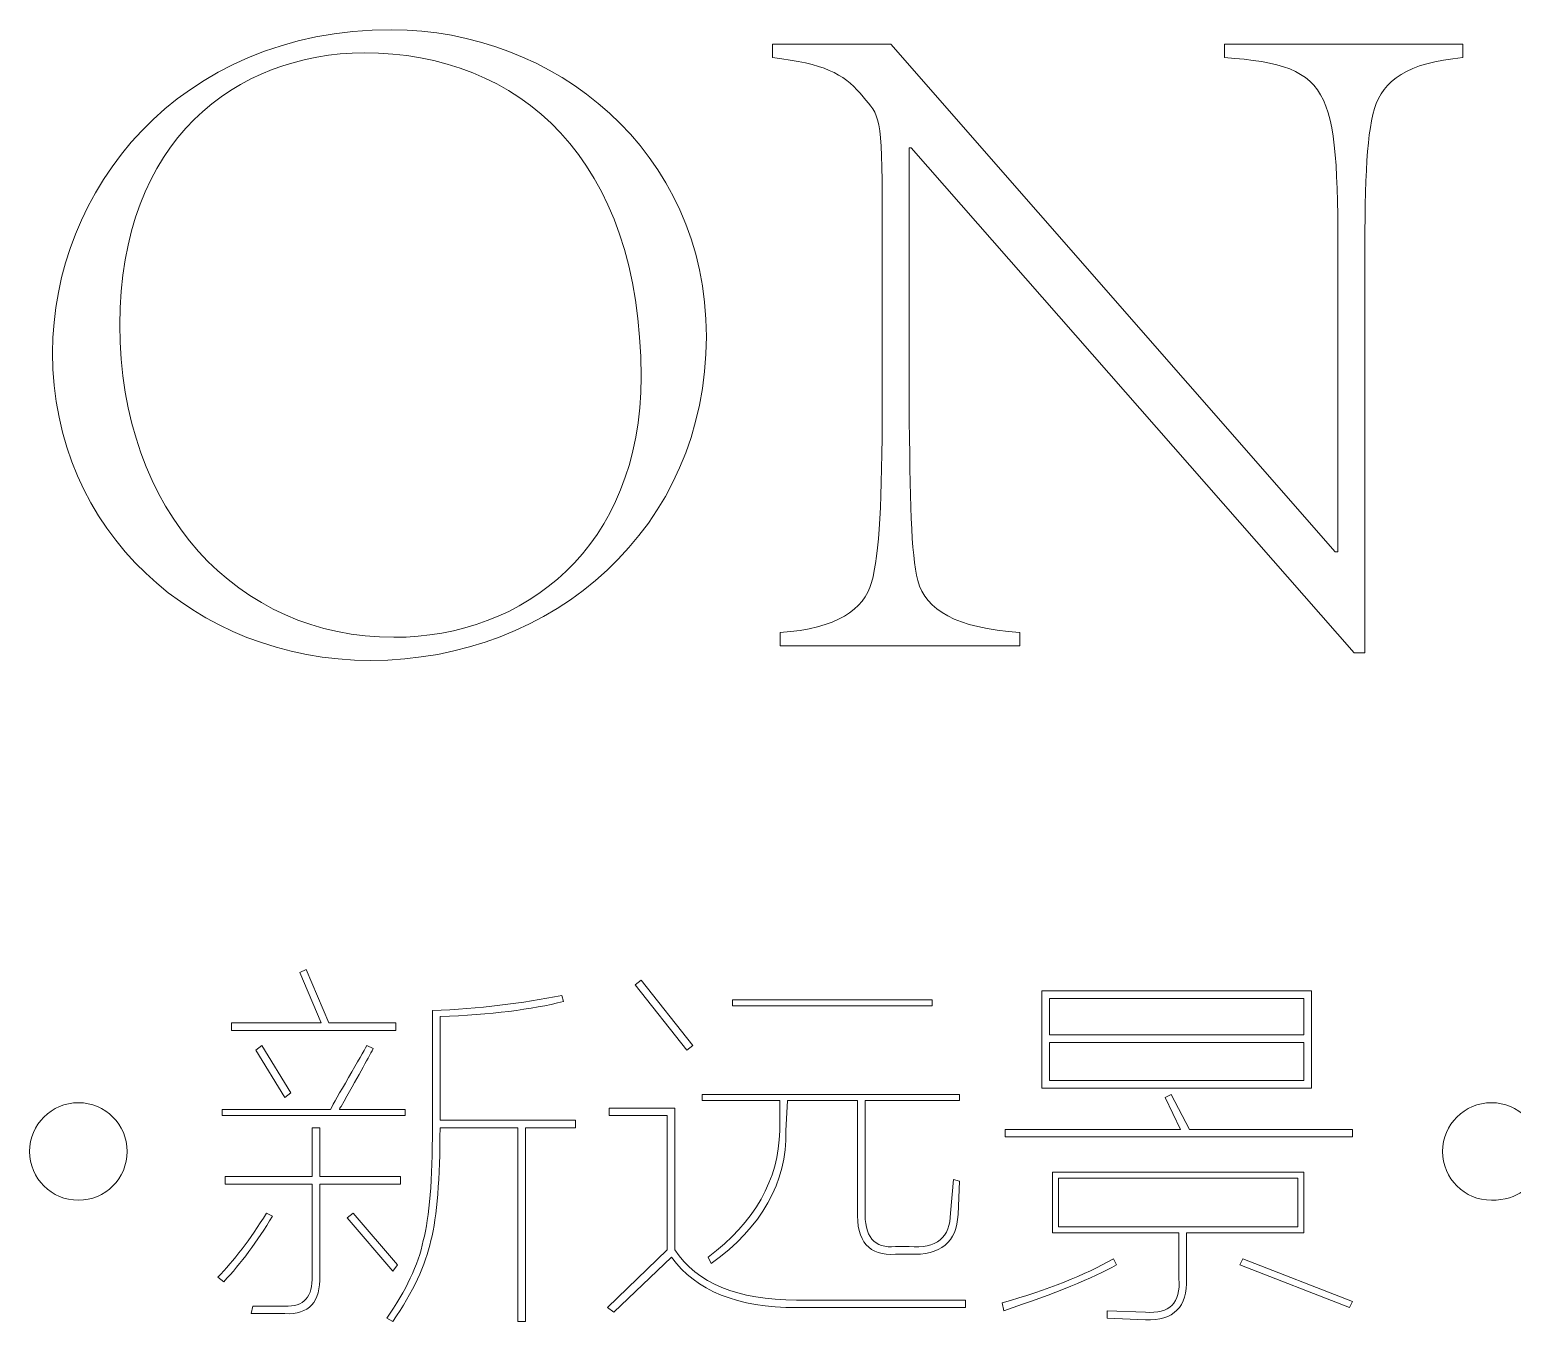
# Model space of a CAD drawing. Header units: inches. Extents: x -3272461 to -2504170, y 403793 to 1071042.
# Drawn here: x -2945813 to -2944994, y 618054 to 618767 of the extents above; entities that cross this region are included whole.
import ezdxf

# ---------------------------------------------------------------- set-up
doc = ezdxf.new("R2010")
doc.units = ezdxf.units.IN
doc.header["$LTSCALE"] = 1000
doc.header["$MEASUREMENT"] = 0
doc.layers.get('0').update_dxf_attribs({"lineweight": 18})

msp = doc.modelspace()

# ---------------------------------------------------------------- linework, layer by layer
for p, q in [((-2945402.3, 618759.04), (-2945402.3, 618751.6)), ((-2945152.79, 618759.04), (-2945152.79, 618751.6)), ((-2945021.14, 618759.04), (-2945021.14, 618751.6)), ((-2945326.93, 618701.7), (-2945326.93, 618560.47)), ((-2945341.79, 618675.68), (-2945341.79, 618560.47)), ((-2945090.15, 618630.03), (-2945090.15, 618478.72)), ((-2945075.3, 618630.03), (-2945075.3, 618422.96)), ((-2945398.07, 618434.12), (-2945398.07, 618426.68)), ((-2945265.88, 618434.12), (-2945265.88, 618426.68))]:
    msp.add_line(p, q)
at = {"lineweight": 9}
for p, q in [((-2945663.32, 618246.38), (-2945659.94, 618248.03)), ((-2945651.54, 618218.61), (-2945663.32, 618246.38)), ((-2945659.94, 618248.03), (-2945647.33, 618218.61)), ((-2945478.24, 618239.64), (-2945474.88, 618242.14)), ((-2945449.67, 618203.49), (-2945478.24, 618239.64)), ((-2945474.88, 618242.14), (-2945446.28, 618206)), ((-2945424.42, 618231.24), (-2945314.25, 618231.24)), ((-2945424.42, 618227.88), (-2945424.42, 618231.24)), ((-2945314.25, 618231.24), (-2945314.25, 618227.88)), ((-2945253.66, 618236.28), (-2945104.78, 618236.28)), ((-2945253.66, 618182.46), (-2945253.66, 618236.28)), ((-2945108.99, 618232.07), (-2945249.47, 618232.07)), ((-2945249.47, 618232.07), (-2945249.47, 618211.89)), ((-2945108.99, 618211.89), (-2945108.99, 618232.07)), ((-2945104.78, 618236.28), (-2945104.78, 618182.46)), ((-2945590.12, 618225.35), (-2945590.12, 618160.57)), ((-2945585.94, 618221.99), (-2945585.94, 618164.78)), ((-2945314.25, 618227.88), (-2945424.42, 618227.88)), ((-2945701.15, 618214.39), (-2945701.15, 618218.61)), ((-2945701.15, 618218.61), (-2945651.54, 618218.61)), ((-2945610.33, 618214.39), (-2945701.15, 618214.39)), ((-2945647.33, 618218.61), (-2945610.33, 618218.61)), ((-2945610.33, 618218.61), (-2945610.33, 618214.39)), ((-2945687.71, 618203.49), (-2945684.33, 618206)), ((-2945684.33, 618206), (-2945668.36, 618179.93)), ((-2945446.28, 618206), (-2945449.67, 618203.49)), ((-2945249.47, 618211.89), (-2945108.99, 618211.89)), ((-2945108.99, 618207.68), (-2945249.47, 618207.68)), ((-2945249.47, 618207.68), (-2945249.47, 618186.64)), ((-2945108.99, 618186.64), (-2945108.99, 618207.68)), ((-2945671.72, 618177.39), (-2945687.71, 618203.49)), ((-2945104.78, 618182.46), (-2945253.66, 618182.46)), ((-2945249.47, 618186.64), (-2945108.99, 618186.64)), ((-2945668.36, 618179.93), (-2945671.72, 618177.39)), ((-2945441.24, 618179.07), (-2945441.24, 618175.71)), ((-2945398.35, 618175.71), (-2945398.35, 618158.89)), ((-2945355.46, 618175.71), (-2945355.46, 618115.15)), ((-2945351.25, 618175.71), (-2945351.25, 618115.15)), ((-2945299.11, 618179.07), (-2945299.11, 618175.71)), ((-2945185.55, 618177.39), (-2945182.16, 618179.07)), ((-2945177.12, 618159.72), (-2945185.55, 618177.39)), ((-2945182.16, 618179.07), (-2945172.09, 618159.72)), ((-2945706.21, 618170.68), (-2945706.21, 618167.32)), ((-2945605.26, 618170.68), (-2945605.26, 618167.32)), ((-2945511.06, 618164.78), (-2945511.06, 618160.57)), ((-2945492.56, 618171.5), (-2945492.56, 618167.32)), ((-2945460.6, 618167.32), (-2945460.6, 618093.26)), ((-2945456.38, 618171.5), (-2945456.38, 618093.26)), ((-2945656.58, 618160.57), (-2945656.58, 618133.67)), ((-2945652.37, 618160.57), (-2945652.37, 618133.67)), ((-2945543.02, 618160.57), (-2945543.02, 618053.73)), ((-2945538.83, 618160.57), (-2945538.83, 618053.73)), ((-2945273.86, 618155.53), (-2945273.86, 618159.72)), ((-2945273.86, 618159.72), (-2945177.12, 618159.72)), ((-2945082.07, 618155.53), (-2945273.86, 618155.53)), ((-2945172.09, 618159.72), (-2945082.07, 618159.72)), ((-2945082.07, 618159.72), (-2945082.07, 618155.53)), ((-2945704.53, 618133.67), (-2945704.53, 618129.44)), ((-2945607.8, 618133.67), (-2945607.8, 618129.44)), ((-2945247.79, 618136.18), (-2945247.79, 618102.54)), ((-2945112.35, 618132.82), (-2945244.41, 618132.82)), ((-2945244.41, 618132.82), (-2945244.41, 618105.9)), ((-2945112.35, 618105.9), (-2945112.35, 618132.82)), ((-2945108.99, 618136.18), (-2945108.99, 618102.54)), ((-2945656.58, 618129.44), (-2945656.58, 618079)), ((-2945652.37, 618129.44), (-2945652.37, 618079)), ((-2945637.23, 618110.94), (-2945633.87, 618113.47)), ((-2945612.01, 618081.51), (-2945637.23, 618110.94)), ((-2945633.87, 618113.47), (-2945609.48, 618084.87)), ((-2945244.41, 618105.9), (-2945112.35, 618105.9)), ((-2945177.98, 618102.54), (-2945177.98, 618077.3)), ((-2945173.77, 618102.54), (-2945173.77, 618077.3)), ((-2945609.48, 618084.87), (-2945612.01, 618081.51)), ((-2945144.31, 618084.87), (-2945142.63, 618088.25)), ((-2945083.77, 618061.33), (-2945144.31, 618084.87)), ((-2945142.63, 618088.25), (-2945082.07, 618064.69)), ((-2945295.72, 618065.51), (-2945295.72, 618061.33)), ((-2945217.51, 618059.62), (-2945217.51, 618055.44)), ((-2945082.07, 618064.69), (-2945083.77, 618061.33))]:
    msp.add_line(p, q, dxfattribs=at)
for points, knots in [([(-2945438.87, 618597.63), (-2945438.87, 618492), (-2945523.28, 618418.72), (-2945624.15, 618418.72), (-2945721.3, 618418.72), (-2945799.88, 618490.4), (-2945799.88, 618588.63), (-2945799.88, 618677.8), (-2945730.86, 618767), (-2945612.47, 618767), (-2945523.8, 618767), (-2945438.87, 618700.62), (-2945438.87, 618597.63)], [0, 0, 0, 0, 272.371618, 272.371618, 272.371618, 544.743236, 544.743236, 544.743236, 817.114854, 817.114854, 817.114854, 1089.486472, 1089.486472, 1089.486472, 1089.486472]), ([(-2945762.72, 618604.01), (-2945762.72, 618500.47), (-2945697.4, 618431.49), (-2945611.41, 618431.49), (-2945539.74, 618431.49), (-2945474.96, 618480.84), (-2945474.96, 618575.35), (-2945474.96, 618695.86), (-2945542.4, 618754.26), (-2945627.87, 618754.26)], [0, 0, 0, 0, 242.05374, 242.05374, 242.05374, 484.107479, 484.107479, 484.107479, 726.161219, 726.161219, 726.161219, 726.161219])]:
    msp.add_open_spline(points, degree=3, knots=knots)
for points in [[(-2945627.87, 618754.26), (-2945698.46, 618753.74), (-2945762.72, 618706.46), (-2945762.72, 618604.01)], [(-2945402.3, 618759.04), (-2945402.3, 618759.04), (-2945337.01, 618759.04), (-2945337.01, 618759.04)], [(-2945337.01, 618759.04), (-2945337.01, 618759.04), (-2945091.76, 618478.72), (-2945091.76, 618478.72)], [(-2945152.79, 618759.04), (-2945152.79, 618759.04), (-2945021.14, 618759.04), (-2945021.14, 618759.04)], [(-2945354.01, 618731.96), (-2945363.03, 618742.58), (-2945374.17, 618748.42), (-2945402.3, 618751.6)], [(-2945090.15, 618630.03), (-2945090.15, 618733.53), (-2945090.67, 618747.36), (-2945152.79, 618751.6)], [(-2945021.14, 618751.6), (-2945051.91, 618748.93), (-2945065.19, 618738.86), (-2945069.97, 618723.46)], [(-2945341.79, 618675.68), (-2945341.79, 618722.94), (-2945344.45, 618720.28), (-2945354.01, 618731.96)], [(-2945069.97, 618723.46), (-2945074.75, 618707.02), (-2945075.3, 618679.95), (-2945075.3, 618630.03)], [(-2945081.14, 618422.96), (-2945081.14, 618422.96), (-2945325.88, 618701.7), (-2945325.88, 618701.7)], [(-2945325.88, 618701.7), (-2945325.88, 618701.7), (-2945326.93, 618701.7), (-2945326.93, 618701.7)], [(-2945347.63, 618461.72), (-2945343.39, 618477.66), (-2945341.79, 618506.86), (-2945341.79, 618560.47)], [(-2945326.93, 618560.47), (-2945326.39, 618506.86), (-2945325.88, 618477.66), (-2945322.15, 618462.8)], [(-2945091.76, 618478.72), (-2945091.76, 618478.72), (-2945090.15, 618478.72), (-2945090.15, 618478.72)], [(-2945398.07, 618434.12), (-2945366.75, 618436.24), (-2945351.87, 618446.89), (-2945347.63, 618461.72)], [(-2945322.15, 618462.8), (-2945317.37, 618446.32), (-2945301.46, 618436.78), (-2945265.88, 618434.12)], [(-2945265.88, 618426.68), (-2945265.88, 618426.68), (-2945398.07, 618426.68), (-2945398.07, 618426.68)], [(-2945075.3, 618422.96), (-2945075.3, 618422.96), (-2945081.14, 618422.96), (-2945081.14, 618422.96)]]:
    msp.add_open_spline(points, degree=3)
for points in [[(-2945590.12, 618225.35), (-2945564.34, 618226.46), (-2945540.51, 618229.25), (-2945518.63, 618233.75)], [(-2945517.8, 618230.39), (-2945535.19, 618225.89), (-2945557.9, 618223.08), (-2945585.94, 618221.99)], [(-2945518.63, 618233.75), (-2945518.63, 618233.75), (-2945517.8, 618230.39), (-2945517.8, 618230.39)], [(-2945636.4, 618188.35), (-2945631.36, 618197.29), (-2945627.98, 618203.18), (-2945626.3, 618206)], [(-2945626.3, 618206), (-2945626.3, 618206), (-2945622.94, 618204.32), (-2945622.94, 618204.32)], [(-2945622.94, 618204.32), (-2945625.75, 618198.68), (-2945631.64, 618188.04), (-2945640.61, 618172.35)], [(-2945646.48, 618170.68), (-2945644.8, 618174.03), (-2945641.44, 618179.93), (-2945636.4, 618188.35)], [(-2945640.61, 618172.35), (-2945641.15, 618171.79), (-2945641.44, 618171.22), (-2945641.44, 618170.68)], [(-2945441.24, 618179.07), (-2945441.24, 618179.07), (-2945299.11, 618179.07), (-2945299.11, 618179.07)], [(-2945398.35, 618175.71), (-2945398.35, 618175.71), (-2945441.24, 618175.71), (-2945441.24, 618175.71)], [(-2945394.14, 618175.71), (-2945394.14, 618175.71), (-2945394.99, 618158.89), (-2945394.99, 618158.89)], [(-2945355.46, 618175.71), (-2945355.46, 618175.71), (-2945394.14, 618175.71), (-2945394.14, 618175.71)], [(-2945299.11, 618175.71), (-2945299.11, 618175.71), (-2945351.25, 618175.71), (-2945351.25, 618175.71)], [(-2945605.26, 618167.32), (-2945605.26, 618167.32), (-2945706.21, 618167.32), (-2945706.21, 618167.32)], [(-2945706.21, 618170.68), (-2945706.21, 618170.68), (-2945646.48, 618170.68), (-2945646.48, 618170.68)], [(-2945641.44, 618170.68), (-2945641.44, 618170.68), (-2945605.26, 618170.68), (-2945605.26, 618170.68)], [(-2945585.94, 618164.78), (-2945585.94, 618164.78), (-2945511.06, 618164.78), (-2945511.06, 618164.78)], [(-2945492.56, 618171.5), (-2945492.56, 618171.5), (-2945456.38, 618171.5), (-2945456.38, 618171.5)], [(-2945460.6, 618167.32), (-2945460.6, 618167.32), (-2945492.56, 618167.32), (-2945492.56, 618167.32)], [(-2945656.58, 618160.57), (-2945656.58, 618160.57), (-2945652.37, 618160.57), (-2945652.37, 618160.57)], [(-2945595.19, 618098.33), (-2945591.83, 618111.22), (-2945590.12, 618131.97), (-2945590.12, 618160.57)], [(-2945585.94, 618160.57), (-2945585.94, 618132.54), (-2945587.62, 618111.79), (-2945590.98, 618098.33)], [(-2945543.02, 618160.57), (-2945543.02, 618160.57), (-2945585.94, 618160.57), (-2945585.94, 618160.57)], [(-2945511.06, 618160.57), (-2945511.06, 618160.57), (-2945538.83, 618160.57), (-2945538.83, 618160.57)], [(-2945437.88, 618089.08), (-2945412.1, 618108.72), (-2945398.92, 618131.97), (-2945398.35, 618158.89)], [(-2945394.99, 618158.89), (-2945394.42, 618130.29), (-2945408.17, 618105.9), (-2945436.2, 618085.72)], [(-2945704.53, 618133.67), (-2945704.53, 618133.67), (-2945656.58, 618133.67), (-2945656.58, 618133.67)], [(-2945652.37, 618133.67), (-2945652.37, 618133.67), (-2945607.8, 618133.67), (-2945607.8, 618133.67)], [(-2945304.15, 618113.47), (-2945304.15, 618113.47), (-2945302.47, 618131.97), (-2945302.47, 618131.97)], [(-2945302.47, 618131.97), (-2945302.47, 618131.97), (-2945299.11, 618131.14), (-2945299.11, 618131.14)], [(-2945299.11, 618131.14), (-2945299.11, 618131.14), (-2945299.93, 618112.64), (-2945299.93, 618112.64)], [(-2945247.79, 618136.18), (-2945247.79, 618136.18), (-2945108.99, 618136.18), (-2945108.99, 618136.18)], [(-2945656.58, 618129.44), (-2945656.58, 618129.44), (-2945704.53, 618129.44), (-2945704.53, 618129.44)], [(-2945607.8, 618129.44), (-2945607.8, 618129.44), (-2945652.37, 618129.44), (-2945652.37, 618129.44)], [(-2945334.43, 618090.76), (-2945349, 618089.65), (-2945356.03, 618097.76), (-2945355.46, 618115.15)], [(-2945351.25, 618115.15), (-2945351.82, 618100.55), (-2945346.21, 618093.83), (-2945334.43, 618094.97)], [(-2945708.72, 618078.15), (-2945699.78, 618087.11), (-2945690.79, 618098.9), (-2945681.82, 618113.47)], [(-2945678.46, 618111.79), (-2945686.86, 618097.76), (-2945695.83, 618085.72), (-2945705.36, 618075.62)], [(-2945681.82, 618113.47), (-2945681.82, 618113.47), (-2945678.46, 618111.79), (-2945678.46, 618111.79)], [(-2945326.86, 618094.97), (-2945311.72, 618093.83), (-2945304.15, 618100.01), (-2945304.15, 618113.47)], [(-2945299.93, 618112.64), (-2945300.5, 618097.5), (-2945309.47, 618090.19), (-2945326.86, 618090.76)], [(-2945615.37, 618055.44), (-2945604.72, 618070.58), (-2945598, 618084.87), (-2945595.19, 618098.33)], [(-2945590.98, 618098.33), (-2945593.79, 618084.87), (-2945600.79, 618070.01), (-2945612.01, 618053.73)], [(-2945177.98, 618102.54), (-2945177.98, 618102.54), (-2945247.79, 618102.54), (-2945247.79, 618102.54)], [(-2945108.99, 618102.54), (-2945108.99, 618102.54), (-2945173.77, 618102.54), (-2945173.77, 618102.54)], [(-2945493.38, 618061.33), (-2945493.38, 618061.33), (-2945460.6, 618093.26), (-2945460.6, 618093.26)], [(-2945456.38, 618093.26), (-2945444.06, 618074.76), (-2945421.63, 618065.51), (-2945389.1, 618065.51)], [(-2945334.43, 618094.97), (-2945334.43, 618094.97), (-2945326.86, 618094.97), (-2945326.86, 618094.97)], [(-2945326.86, 618090.76), (-2945326.86, 618090.76), (-2945334.43, 618090.76), (-2945334.43, 618090.76)], [(-2945458.06, 618089.08), (-2945458.06, 618089.08), (-2945490.03, 618058.8), (-2945490.03, 618058.8)], [(-2945389.1, 618061.33), (-2945421.63, 618061.33), (-2945444.6, 618070.58), (-2945458.06, 618089.08)], [(-2945436.2, 618085.72), (-2945436.2, 618085.72), (-2945437.88, 618089.08), (-2945437.88, 618089.08)], [(-2945275.54, 618063.86), (-2945250.3, 618071.15), (-2945229.83, 618079.26), (-2945214.13, 618088.25)], [(-2945212.45, 618084.87), (-2945225.36, 618077.58), (-2945246.09, 618069.18), (-2945274.69, 618059.62)], [(-2945214.13, 618088.25), (-2945214.13, 618088.25), (-2945212.45, 618084.87), (-2945212.45, 618084.87)], [(-2945705.36, 618075.62), (-2945705.36, 618075.62), (-2945708.72, 618078.15), (-2945708.72, 618078.15)], [(-2945652.37, 618079), (-2945651.82, 618064.4), (-2945658.26, 618057.4), (-2945671.72, 618057.97)], [(-2945671.72, 618062.15), (-2945661.07, 618061.61), (-2945656.04, 618067.22), (-2945656.58, 618079)], [(-2945173.77, 618077.3), (-2945173.2, 618061.61), (-2945180.77, 618054.04), (-2945196.48, 618054.61)], [(-2945196.48, 618058.8), (-2945183.02, 618057.68), (-2945176.84, 618063.86), (-2945177.98, 618077.3)], [(-2945389.1, 618065.51), (-2945389.1, 618065.51), (-2945295.72, 618065.51), (-2945295.72, 618065.51)], [(-2945690.22, 618057.97), (-2945690.22, 618057.97), (-2945689.39, 618062.15), (-2945689.39, 618062.15)], [(-2945671.72, 618057.97), (-2945677.9, 618057.97), (-2945684.07, 618057.97), (-2945690.22, 618057.97)], [(-2945689.39, 618062.15), (-2945683.22, 618062.15), (-2945677.33, 618062.15), (-2945671.72, 618062.15)], [(-2945490.03, 618058.8), (-2945490.03, 618058.8), (-2945493.38, 618061.33), (-2945493.38, 618061.33)], [(-2945295.72, 618061.33), (-2945295.72, 618061.33), (-2945389.1, 618061.33), (-2945389.1, 618061.33)], [(-2945274.69, 618059.62), (-2945274.69, 618059.62), (-2945275.54, 618063.86), (-2945275.54, 618063.86)], [(-2945217.51, 618059.62), (-2945217.51, 618059.62), (-2945196.48, 618058.8), (-2945196.48, 618058.8)], [(-2945612.01, 618053.73), (-2945612.01, 618053.73), (-2945615.37, 618055.44), (-2945615.37, 618055.44)], [(-2945538.83, 618053.73), (-2945538.83, 618053.73), (-2945543.02, 618053.73), (-2945543.02, 618053.73)], [(-2945196.48, 618054.61), (-2945196.48, 618054.61), (-2945217.51, 618055.44), (-2945217.51, 618055.44)]]:
    msp.add_open_spline(points, degree=3, dxfattribs=at)
for points, knots in [([(-2945758.69, 618147.52), (-2945758.69, 618132.69), (-2945770.76, 618120.6), (-2945785.61, 618120.6), (-2945800.5, 618120.6), (-2945812.54, 618132.69), (-2945812.54, 618147.52), (-2945812.54, 618162.41), (-2945800.5, 618174.45), (-2945785.61, 618174.45), (-2945770.76, 618174.45), (-2945758.69, 618162.41), (-2945758.69, 618147.52)], [0, 0, 0, 0, 41.210173, 41.210173, 41.210173, 82.420345, 82.420345, 82.420345, 123.630518, 123.630518, 123.630518, 164.840691, 164.840691, 164.840691, 164.840691]), ([(-2944978.48, 618147.52), (-2944978.48, 618147.52), (-2944978.48, 618147.52), (-2944978.48, 618147.52), (-2944978.48, 618147.52), (-2944978.48, 618147.52), (-2944978.48, 618132.69), (-2944990.52, 618120.6), (-2945005.4, 618120.6), (-2945020.26, 618120.6), (-2945032.33, 618132.69), (-2945032.33, 618147.52), (-2945032.33, 618162.41), (-2945020.26, 618174.45), (-2945005.4, 618174.45), (-2944990.52, 618174.45), (-2944978.48, 618162.41), (-2944978.48, 618147.52)], [0, 0, 0, 0, 1.299713, 2.599425, 5.198851, 10.397701, 20.795402, 41.590805, 41.590805, 41.590805, 83.181609, 83.181609, 83.181609, 124.772414, 124.772414, 124.772414, 166.363219, 166.363219, 166.363219, 166.363219])]:
    msp.add_open_spline(points, degree=3, knots=knots, dxfattribs=at)

doc.saveas('drawing.dxf')
